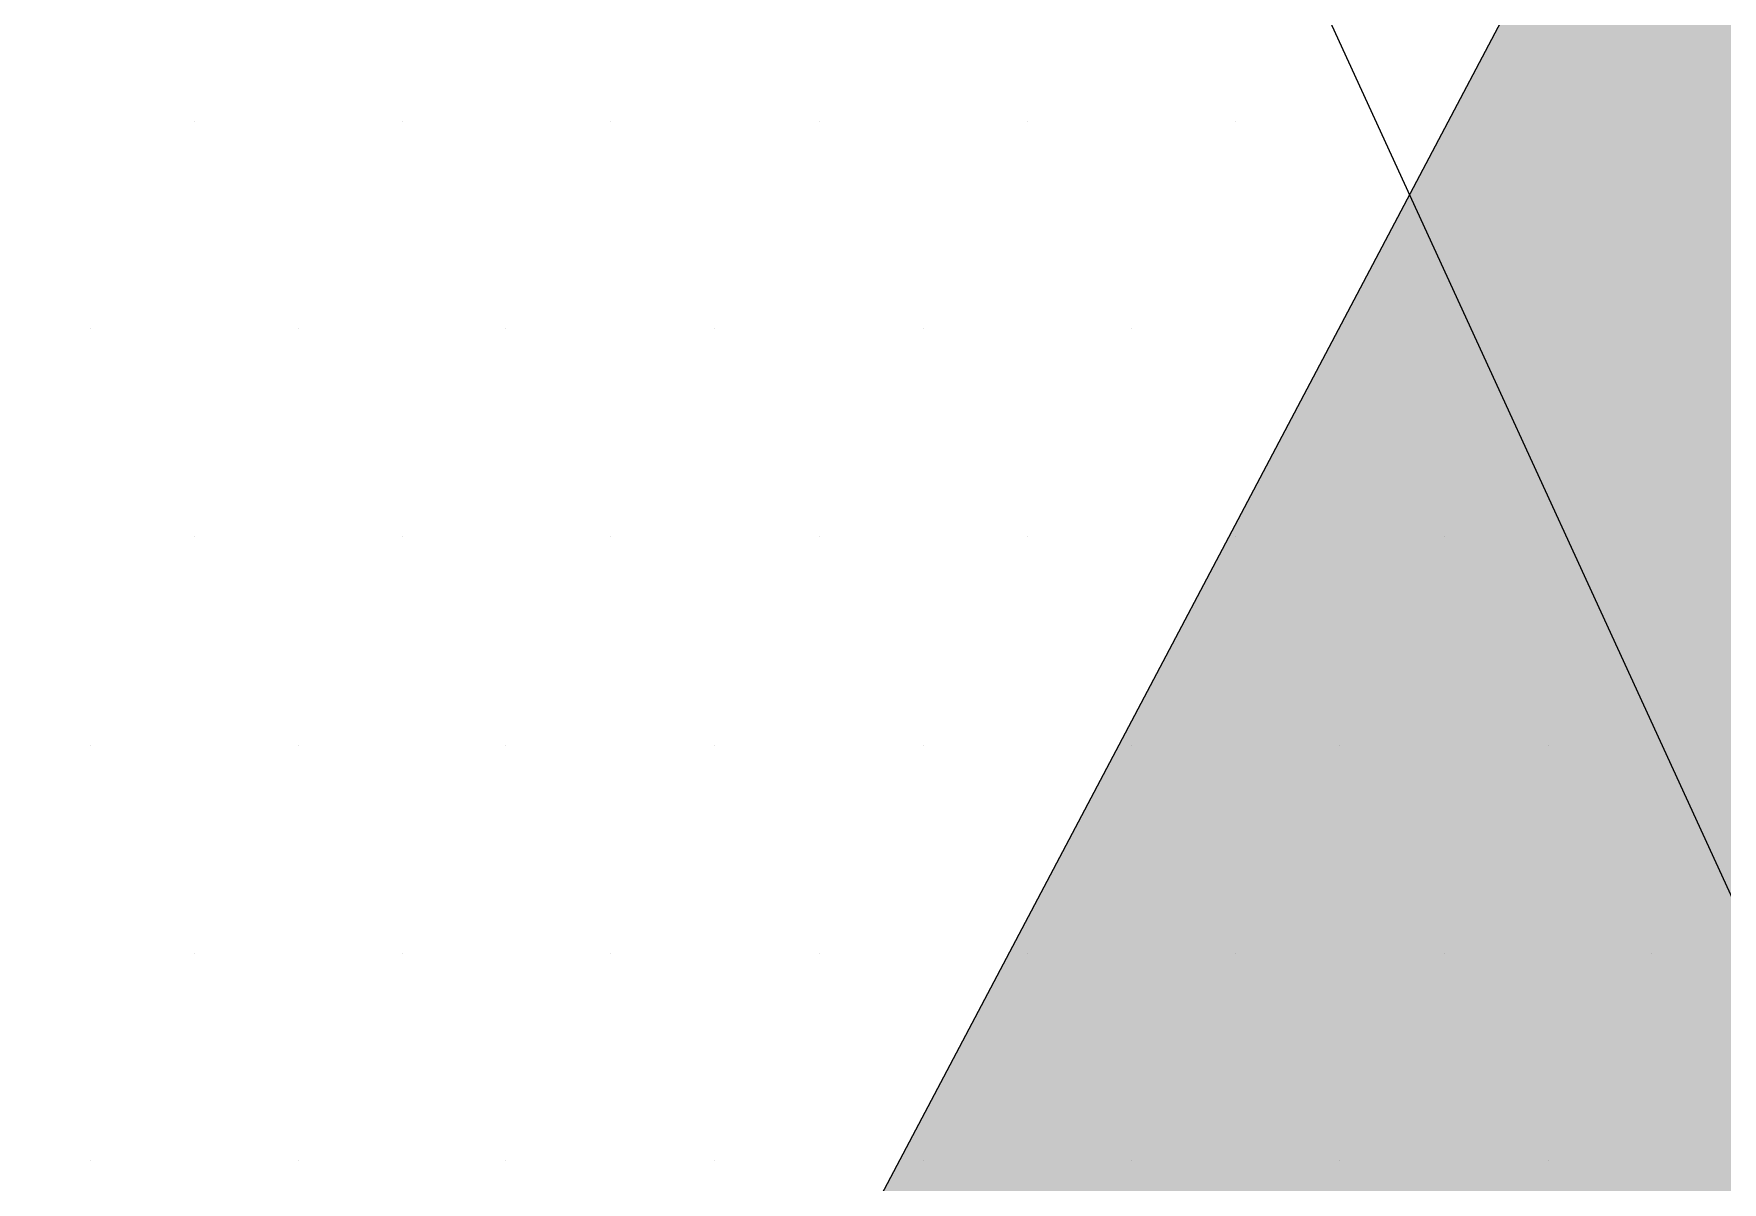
# Paper-space layout 'TOP_A1_00200_01-01-2017_MODELE' of a CAD drawing. Header units: millimetres. Extents: x -52 to 293, y -3 to 294.
# Drawn here: x 209.9203 to 210.3665, y 138.7026 to 139.0061 of the extents above; entities that cross this region are included whole.
import ezdxf

# ---------------------------------------------------------------- set-up
doc = ezdxf.new("R2010")
doc.units = ezdxf.units.MM
doc.header["$LTSCALE"] = 2
for name, color, linetype in [('CALQUE_7', 4, 'Continuous'), ('CARTOUCHE', 7, 'Continuous'), ('rosace', 7, 'Continuous')]:
    doc.layers.add(name, color=color, linetype=linetype)

# ---------------------------------------------------------------- blocks, each defined once
blk = doc.blocks.new('A$C715108E3')
at = {"layer": 'CALQUE_7', "color": 131}
for p, q in [((-3.8281, 1.16252), (-3.8281, 1.16252)), ((-3.73627, 1.16252), (-3.73627, 1.16252)), ((-3.64444, 1.16252), (-3.64444, 1.16252)), ((-3.5526, 1.16252), (-3.5526, 1.16252)), ((-3.46115, 1.16252), (-3.46115, 1.16252)), ((-3.36931, 1.16252), (-3.36931, 1.16252)), ((-3.87383, 1.07144), (-3.87383, 1.07144)), ((-3.782, 1.07144), (-3.782, 1.07144)), ((-3.69092, 1.07144), (-3.69092, 1.07144)), ((-3.59871, 1.07144), (-3.59871, 1.07144)), ((-3.50688, 1.07144), (-3.50688, 1.07144)), ((-3.41504, 1.07144), (-3.41504, 1.07144)), ((-3.32359, 1.07144), (-3.32359, 1.07144)), ((-3.8281, 0.9798), (-3.8281, 0.9798)), ((-3.73627, 0.9798), (-3.73627, 0.9798)), ((-3.64444, 0.9798), (-3.64444, 0.9798)), ((-3.5526, 0.9798), (-3.5526, 0.9798)), ((-3.46115, 0.9798), (-3.46115, 0.9798)), ((-3.36931, 0.9798), (-3.36931, 0.9798)), ((-3.27748, 0.9798), (-3.27748, 0.9798)), ((-3.87383, 0.8874), (-3.87383, 0.8874)), ((-3.782, 0.8874), (-3.782, 0.8874)), ((-3.69092, 0.8874), (-3.69092, 0.8874)), ((-3.59871, 0.8874), (-3.59871, 0.8874)), ((-3.50688, 0.8874), (-3.50688, 0.8874)), ((-3.41504, 0.8874), (-3.41504, 0.8874)), ((-3.32359, 0.8874), (-3.32359, 0.8874)), ((-3.23175, 0.8874), (-3.23175, 0.8874)), ((-3.8281, 0.79613), (-3.8281, 0.79613)), ((-3.73627, 0.79613), (-3.73627, 0.79613)), ((-3.64444, 0.79613), (-3.64444, 0.79613)), ((-3.5526, 0.79613), (-3.5526, 0.79613)), ((-3.46115, 0.79613), (-3.46115, 0.79613)), ((-3.36931, 0.79613), (-3.36931, 0.79613)), ((-3.27748, 0.79613), (-3.27748, 0.79613)), ((-3.18602, 0.79613), (-3.18602, 0.79613)), ((-3.87383, 0.70467), (-3.87383, 0.70467)), ((-3.782, 0.70467), (-3.782, 0.70467)), ((-3.69092, 0.70467), (-3.69092, 0.70467)), ((-3.59871, 0.70467), (-3.59871, 0.70467)), ((-3.50688, 0.70467), (-3.50688, 0.70467)), ((-3.41504, 0.70467), (-3.41504, 0.70467)), ((-3.32359, 0.70467), (-3.32359, 0.70467)), ((-3.23175, 0.70467), (-3.23175, 0.70467))]:
    blk.add_line(p, q, dxfattribs=at)
blk.add_lwpolyline([(0, 0), (-1.71015, -2.32205), (-3.52281, 1.63237), (-4.39072, 1.93823), (-5.48783, 2.04018), (-2.8588, -3.82735), (-4.46718, -5.91982), (-4.82439, -3.2921), (-5.15611, -2.88316), (-5.6923, -1.5053), (-6.71314, -2.85843), (-7.40263, -1.30177), (-8.49994, -2.7561), (-7.81101, -4.41452)], dxfattribs=at)
blk = doc.blocks.new('A$C581E6685')
at = {"layer": 'rosace'}
blk.add_hatch(color=32, dxfattribs=at).paths.add_polyline_path([(-39.85188, 24.20638), (-40.79607, 26.40774), (-33.32916, 40.55069)])
at = {"layer": 'rosace', "color": 32}
blk.add_lwpolyline([(-39.85188, 24.20638), (-40.79607, 26.40774), (-33.32916, 40.55069)], close=True, dxfattribs=at)
at = {"layer": 'CARTOUCHE'}
blk.add_blockref('A$C715108E3', (-31.67392, 36.3189), dxfattribs=at)

psp = doc.layouts.new('TOP_A1_00200_01-01-2017_MODELE')

# ---------------------------------------------------------------- linework, layer by layer
at = {"layer": 'CARTOUCHE'}
psp.add_rational_spline([(193.99311, 140.73587), (193.99311, 129.84471), (193.99311, 118.95355), (193.99311, 115.11355), (197.83311, 115.11355), (243.37237, 115.11355), (288.91164, 115.11355), (292.75164, 115.11355), (292.75164, 118.95355), (292.75164, 129.84471), (292.75164, 140.73587), (292.75164, 144.57587), (288.91164, 144.57587), (243.37237, 144.57587), (197.83311, 144.57587), (193.99311, 144.57587), (193.99311, 140.73587)], [1, 1, 1, 0.707106781187, 1, 1, 1, 0.707106781187, 1, 1, 1, 0.707106781187, 1, 1, 1, 0.707106781187, 1], degree=2, knots=[0, 0, 0, 1, 1, 2.570796, 2.570796, 3.570796, 3.570796, 5.141593, 5.141593, 6.141593, 6.141593, 7.712389, 7.712389, 8.712389, 8.712389, 10.283185, 10.283185, 10.283185], dxfattribs=at)

# ---------------------------------------------------------------- block references
at = {"layer": 'CARTOUCHE', "xscale": 0.6, "yscale": 0.6, "zscale": 0.6}
psp.add_blockref('A$C581E6685', (231.26385, 116.49412), dxfattribs=at)

doc.saveas('drawing.dxf')
